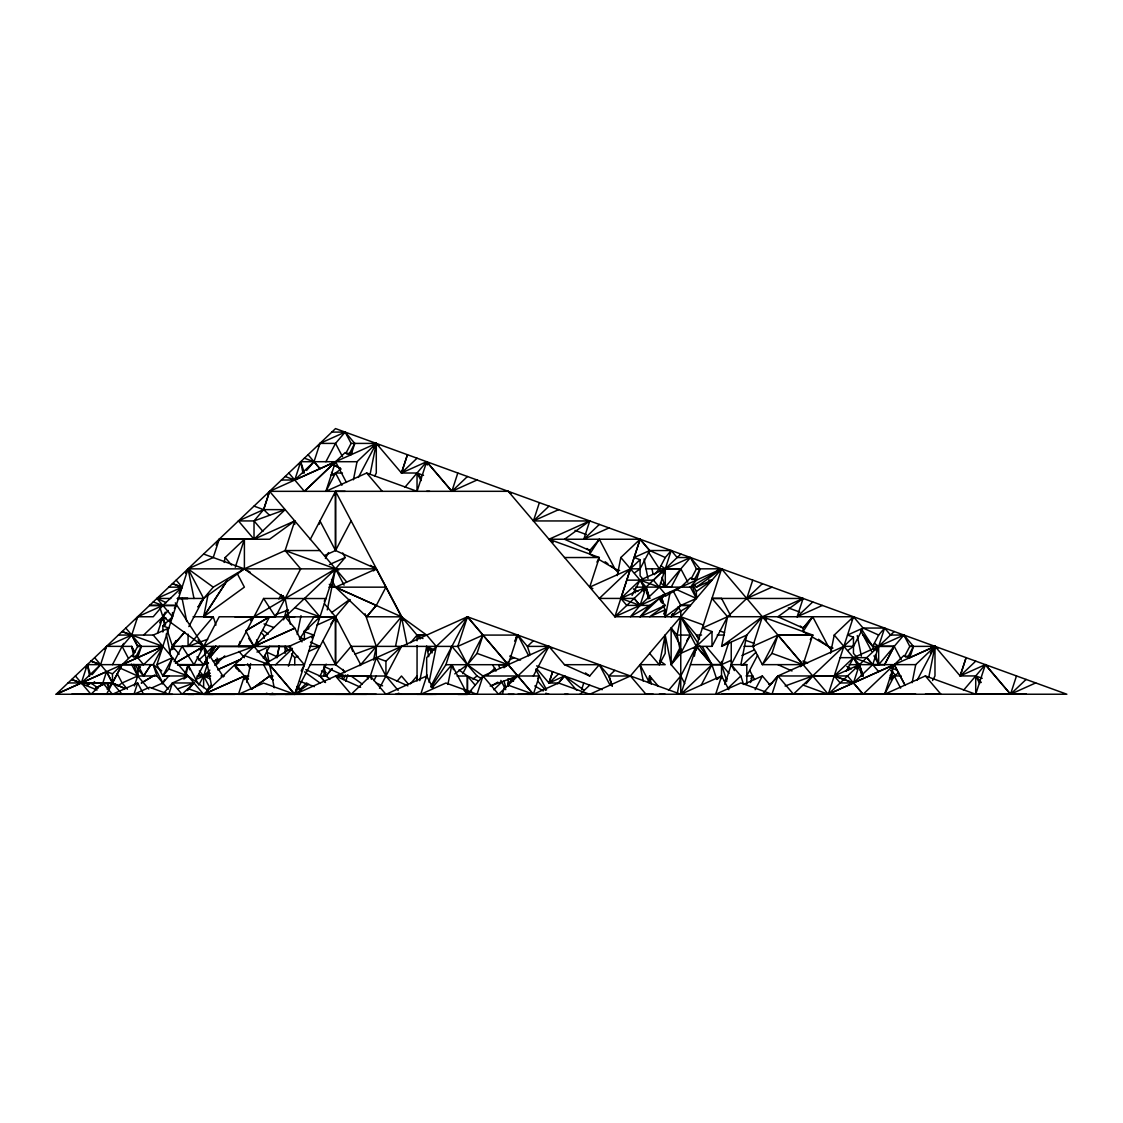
<?xml version="1.0" encoding="UTF-8"?>
<svg xmlns="http://www.w3.org/2000/svg" width="1123" height="1123" viewBox="0 0 1123 1123"><rect width="100%" height="100%" fill="white"/><g stroke="black" fill="none" stroke-linecap="round" stroke-linejoin="round"><path stroke-width="1.5" d="M132.472 656.267L137.68 646.371L131.742 635.057L122.112 631.561L162.877 646.371L143.604 664.662L137.666 657.671L131.728 655.523L112.482 673.814L112.482 682.966L122.084 694.267L137.652 694.267M162.877 632.01L162.877 625.918L172.507 616.766L172.493 612.54M319.943 550.551L285.13 550.551L244.365 568.856L213.244 587.161L203.628 598.475L244.393 568.842L244.407 539.222L219.21 539.237L216.079 545.16M374.689 476.082L376.289 473.022L376.289 443.417L269.59 491.341L263.624 509.631L254.037 520.932L254.009 539.237L244.407 539.222L225.162 557.527L224.165 562.455M285.144 653.361L285.158 646.399L288.344 650.147M294.759 524.427L294.759 520.946L253.995 539.237L244.393 539.222L235.297 567.199M345.154 491.327L335.524 491.327L335.538 550.551L324.561 555.478M335.552 620.121L335.552 616.794L349.983 599.766M376.289 658.611L376.289 646.413L365.101 613.79M417.054 680.398L417.068 645.571M417.068 640.784L417.068 635.127L410.653 642.665M426.67 676.888L426.67 657.713L436.3 646.399L467.435 616.794L680.805 694.281L721.612 675.962L728.827 689.69M508.186 685.591L508.186 678.629M508.186 686.223L508.186 682.995L513.787 678.924M503.96 667.764L508.172 664.704L508.172 661.447M649.627 682.644L649.627 675.99L658.527 686.448M684.777 683.598L680.763 675.976L671.147 664.676L665.195 635.071L665.195 653.361L659.243 664.676L649.627 653.361M696.33 649.698L696.33 646.371L680.777 616.766L680.791 611.08L678.039 606.827M696.372 595.12L696.358 598.447L680.805 605.423L665.223 616.724L664.142 613.397L665.279 616.738L670.206 592.06M721.528 678.587L721.528 661.405M807.535 634.186L803.085 631.575L803.099 628.08L812.715 616.766L828.269 646.385L831.61 650.301M937.803 648.392L934.996 646.343L335.524 428.593L56.15 694.253L1066.85 694.225L934.996 646.343L913.476 646.385L903.861 635.057L890.553 635.042L884.601 628.052L863.096 628.052L847.528 635.042L853.466 637.204L853.466 646.357L847.879 650.428M594.179 556.671L589.729 554.046L589.743 550.565L599.345 539.251L614.913 568.856L618.254 572.772M663.005 605.508L665.237 609.747L665.223 616.724L664.269 611.754M626.802 580.142L653.375 580.142L665.251 594.137L665.251 596.299L680.819 587.175L690.448 578.008L696.4 580.184L700.078 568.87L690.463 557.541L677.169 557.527L671.231 550.537L649.712 550.537L634.144 557.527L640.082 559.689L640.096 575.832L643.297 579.594M692.666 584.395L696.372 591.47L696.372 598.447L675.92 589.252M162.161 620.205L162.849 616.78L168.225 610.477M185.772 676.243L188.074 664.732L194.012 664.732L219.182 616.78L275.514 616.822L300.683 568.87L285.13 550.551L294.759 520.946L269.562 539.251L219.21 539.237L213.244 557.541L188.046 568.856L185.716 573.348M246.849 682.377L250.626 663.567M297.216 634.481L300.992 615.657M310.215 539.489L335.538 491.327L334.822 494.766L335.538 491.327L403.283 619.643M617.215 575.622L620.837 557.527L640.082 539.237L649.712 550.537L665.279 557.527L671.231 550.537L659.313 587.132L640.068 605.423L630.438 616.724L649.684 605.423L665.251 594.137L721.584 568.884L828.283 694.253L934.982 646.343L934.982 675.948L932.581 680.524M108.187 686.055L108.847 682.756M174.093 643.367L171.805 649.782L172.493 646.371L176.283 640.559M208.106 594.502L203.642 616.738L213.244 616.78L215.953 625.104M283.628 619.812L286.533 609.957M319.311 524.23L319.971 520.932L335.538 550.551L376.289 568.828L403.017 619.798M327.284 609.915L335.524 568.856L345.154 557.527L342.74 552.965M353.408 479.816L357.044 461.707L376.289 443.417L370.113 474.215M323.606 676.214L324.603 671.287M373.538 660.099L376.289 646.413M395.535 646.413L401.473 616.808L329.264 584.353M419.805 680.636L426.684 646.441L434.517 649.922M429.07 682.335L436.3 646.399L426.67 635.085L401.458 616.836L366.659 616.752L335.524 587.175L331.524 579.538M447.895 684.44L451.853 664.704L467.421 694.309L471.646 691.249M648.28 682.644L649.627 675.99L651.228 679.036M659.243 664.676L665.195 635.071M677.085 694.281L680.763 675.976L696.33 646.371L711.912 664.648L716.797 679.457M694.351 656.239L696.33 646.371L680.763 653.361L671.147 664.676L671.147 628.08L677.099 635.071L680.763 653.361L680.763 694.281L711.982 664.648L696.414 646.357L711.996 631.561L702.366 628.066L721.584 568.799L696.4 568.856L690.463 557.541L640.082 580.142L620.851 598.433L626.774 605.409L649.684 605.423L640.054 616.709L665.237 605.437L659.299 598.433L640.082 616.738M830.599 653.151L834.235 635.057L853.466 616.752L863.096 628.052L878.663 635.057L884.601 628.052L872.725 664.662L853.48 682.938L828.297 694.239L853.466 616.752L727.536 616.724L702.366 628.066L680.861 694.267M891.55 677.969L892.841 671.301M912.115 682.728L915.736 664.634L934.982 646.343L928.805 677.141M168.183 689.255L156.897 675.976L153.233 664.662L162.863 646.371L56.15 694.267L81.347 682.952L87.299 664.648L143.604 664.662M131.714 694.267L81.333 694.267L90.949 694.267L102.853 682.966L106.531 671.652L94.655 657.671M137.68 657.685L141.358 646.371L125.79 628.066M134.409 685.942L137.666 675.976L137.68 668.985L135.448 664.746M102.853 694.267L112.454 694.281L137.652 682.966L133.974 694.281L149.541 687.29L168.787 694.281L172.465 682.966L188.032 675.976L168.801 668.985L162.849 675.976L156.911 664.662L188.074 568.856L376.261 568.856L373.468 566.792M157.473 633.4L162.877 616.766L160.182 608.441M168.801 668.985L172.479 657.685L156.911 664.662M184.832 674.712L188.074 664.732L177.673 664.676L203.628 664.704L195.641 680.005M198.953 674.305L203.628 676.004L207.909 662.851M302.003 641.907L294.788 628.178L254.023 646.469L238.441 646.441L240.055 641.444M281.466 480.012L294.759 480.012L300.725 461.707L357.044 461.707M306.523 470.495L314.005 461.707L319.971 443.403L345.154 432.088L354.77 443.403L351.106 454.717L345.154 452.555L304.389 491.341L288.822 473.022M272.721 693.172L269.562 694.323L238.455 694.309L244.407 676.074L234.805 664.76L269.604 664.76L294.745 694.407L467.435 616.794L533.369 694.281L558.566 682.981L564.518 676.018L548.95 683.009L536.724 668.634M477.05 479.998L451.867 491.312L426.656 461.707L417.054 491.312L366.674 473.022L325.909 491.327L335.524 461.721L294.773 480.026L285.144 476.517M288.4 666.192L293.215 651.382M275.584 694.379L269.646 694.393L294.759 694.295L297.441 686.069M238.455 694.365L263.652 683.065L294.773 694.365L319.943 616.864L304.389 631.673L304.389 639.885M213.272 694.365L203.656 694.337L294.816 607.697L319.999 616.85L335.566 568.94L344.087 585.139M345.687 681.338L347.849 674.67M335.524 694.281L351.106 694.323L370.351 676.018L376.317 657.727L385.933 661.222L401.501 646.427L379.504 688.217M331.847 432.088L345.154 432.088L351.106 443.403L376.289 443.403L401.473 473.008L426.67 461.707L451.867 491.312L457.805 473.022M168.787 694.281L162.849 694.281L172.465 682.966L182.08 694.281L366.603 694.295L351.064 694.267L335.552 676.018L370.365 676.032L385.919 694.323L426.67 676.018L420.732 694.309L445.915 683.009L477.05 694.309L482.988 676.004L548.922 646.399L551.744 648.434M431.246 687.262L445.915 664.704L451.853 646.399L477.036 676.018L481.486 678.629M471.042 690.884L467.435 694.309L457.805 694.323L467.435 694.351L482.988 676.004L539.307 675.99L533.369 694.281L467.435 616.794L457.805 646.399L467.435 664.704L484.28 676.972M462.746 673.589L467.407 664.718L477.05 653.389L483.002 635.085L517.801 635.085L527.417 646.385L530.126 654.709M539.377 502.655L533.425 520.946L589.743 520.96L583.792 539.237L608.975 527.936M445.915 664.704L508.186 664.704L517.801 635.085L528.708 655.804M502.248 694.323L504.943 686.013M592.846 588.55L589.701 587.132L599.331 557.527L548.979 539.251L589.729 520.946L564.546 539.237L589.743 550.551L586.922 548.515M581.658 689.466L583.763 683.009M703.531 625.02L680.791 616.766L614.885 616.724L640.082 539.237L548.979 539.237L553.19 542.311M726.876 681.1L721.528 664.648L729.009 641.612M771.964 587.161L746.781 598.461L752.719 580.17M724.812 684.398L731.227 664.662L746.781 635.071L762.335 616.78L803.085 598.461L797.162 616.752L822.345 605.451M803.956 664.619L762.363 664.662L752.747 646.371L762.377 616.766L812.715 635.057L803.099 664.648L800.278 666.711M750.515 682.573L752.663 675.92L746.051 675.92M812.715 635.057L777.902 635.057L762.363 664.662L771.964 653.361L777.93 635.071L812.715 635.057L810.315 639.633M915.736 664.634L894.231 664.634L884.615 694.253L878.663 694.267M853.48 694.267L863.096 694.267L903.861 655.537L909.812 657.699L913.476 646.385L909.784 646.371L903.861 635.057L878.663 646.357L876.333 650.793L878.649 646.343L874.41 643.282M898.442 672.888L894.231 675.948L884.615 694.253L925.366 675.948L975.733 694.239L1026.085 694.211L1010.532 694.225L1016.483 675.934M92.044 674.698L100.593 664.662L106.559 646.357L131.742 635.057L137.694 616.752L162.877 605.451L153.261 601.956M665.251 594.137L640.068 605.423L620.837 598.433L640.096 539.237L649.712 550.537L640.096 568.828L634.481 572.912M662.598 603.43L661.601 598.447L662.654 595.218M85.741 667.624L87.299 664.648L90.444 674.347M105.001 649.319L106.559 646.357L131.728 646.371L134.942 652.463M112.482 664.662L123.67 643.409M136.136 619.714L137.694 616.752L153.247 616.752L162.877 605.451M106.531 694.267L122.084 664.676L162.849 646.371L137.68 646.371L131.742 635.057L122.112 646.371L128.331 658.204M135.743 657.053L141.358 646.371M159.663 622.858L165.278 612.175M178.908 593.253L182.108 587.161L176.185 580.17M170.092 621.342L172.507 616.766L156.939 598.461L182.123 587.161L172.507 583.665L182.123 587.161L179.989 589.673M169.278 652.463L172.493 646.371L184.705 631.996L172.521 646.371L179.161 654.204M183.835 679.036L188.032 675.99L162.849 675.976L172.479 657.685M188.846 626.592L203.628 598.475L188.06 568.87L213.244 587.161M174.079 661.629L182.094 646.371L290.506 646.469M162.386 683.977L164.73 679.527M205.186 613.762L203.642 616.738L244.379 587.132L237.178 573.418M268.032 494.288L269.604 491.341L508.186 491.312M299.153 464.669L300.725 461.707L304.389 473.008M177.476 664.732L203.586 664.648L212.963 646.918M318.413 446.364L319.971 443.403L335.524 443.403L345.154 432.088M198.813 685.142L203.628 676.004L210.577 676.018L203.614 675.99L210.043 688.188M325.909 461.707L335.524 443.403L342.529 456.738M238.441 646.441L263.596 598.475L325.937 598.545L324.238 601.17M333.966 464.683L335.552 461.721L346.431 482.441M325.909 491.327L335.524 473.022L341.153 468.937M345.898 453.299L351.106 443.403M349.169 454.085L354.784 443.403M213.398 661.222L253.995 646.441L269.548 616.836L245.825 630.691M278.897 599.008L281.241 594.572M263.329 658.246L269.562 646.399L290.492 646.469M358.419 477.415L376.289 443.417L373.004 447.277M325.417 558.482L328.52 552.572M351.078 520.946L335.524 550.551L335.496 491.341M334.008 571.902L335.496 568.912L175.342 663.061L203.6 646.371L198.041 639.843M318.385 619.826L319.943 616.864M301.175 670.88L304.389 664.788L288.822 646.483L314.005 635.169L304.389 631.673M248.759 638.369L253.995 646.441L294.773 694.351L335.524 616.78L324.407 603.725M326.189 664.156L319.971 675.99L305.779 669.659M376.303 605.465L385.933 587.161L328.913 587.161M345.645 675.063L343.301 679.499L340.985 675.049M373.889 680.594L376.289 676.018M425.617 678.039L427.175 675.077M430.741 686.588L467.435 616.794M514.601 641.177L517.801 635.085L515.668 637.597M533.369 675.99L548.922 646.399L564.504 664.69L589.687 676.004L599.303 664.69L608.933 675.99L612.175 685.985L608.933 675.99L614.871 670.347M596.931 562.104L599.331 557.527L564.532 557.541M638.468 542.325L640.082 539.237M632.067 595.387L640.082 580.142L659.313 587.132M665.279 557.527L659.341 568.842L654.386 574.653M672.705 613.916L671.217 616.738L690.406 605.423L680.44 605.409M679.962 647.901L671.147 664.662L681.226 649.164M699.629 638.903L680.791 616.766L677.099 635.071L690.378 635.071L680.763 653.361L680.763 616.766L721.584 568.884L716.671 570.666M696.414 649.782L696.414 646.357L711.996 646.357L727.55 616.738L746.781 598.419M701.089 685.381L711.982 664.648L690.477 664.662M746.725 675.934L757.604 655.214M755.147 689.69L762.363 675.962L770.139 685.114M851.838 619.854L853.466 616.752M863.096 628.066L853.466 646.357L843.85 646.357L777.902 675.976L770.027 685.086M846.279 671.386L853.48 657.671L878.649 646.343L878.663 664.676L871.743 664.662L884.615 664.662L894.231 646.357L903.861 635.057M878.663 635.057L872.711 646.357L873.792 649.684M884.587 664.648L894.217 646.357L878.663 646.357M891.887 669.083L894.245 664.648L859.432 664.648L834.235 675.948L777.902 675.976L762.377 694.253M904.577 656.267L909.784 646.371L913.153 646.385M907.861 657.053L913.476 646.385M917.112 680.341L934.982 646.343L930.405 653.389M672.649 613.902L671.161 616.724L680.791 605.423L690.406 605.423M691.192 578.752L696.4 568.856L700.078 568.87L694.463 579.538M174.093 649.417L172.521 646.329L176.311 640.531M203.628 664.676L207.39 658.878L203.572 664.634L206.435 662.64L203.572 664.634L206.913 660.717M209.285 655.972L215.883 645.809L209.229 655.93M373.538 447.642L376.289 443.417M283.277 595.639L281.452 598.461L283.291 595.639M299.392 639.408L314.047 616.85M330.808 624.037L335.524 616.78L360.834 664.942M589.729 554.046L599.345 539.251M537.608 678.601L539.307 675.99M686.729 640.7L690.392 635.071M750.978 678.531L752.663 675.92M803.085 631.575L812.715 616.766L803.085 628.08L777.902 616.752L803.085 598.461L711.968 598.433L721.598 598.419M174.332 608.301L176.171 605.465L149.584 605.451L176.171 605.465M107.134 689.241L112.468 682.966L122.112 664.676L153.219 664.662L161.726 670.838M200.315 602.363L203.642 598.433L177.448 598.503M201.382 648.982L203.6 646.371L162.877 616.78L143.632 635.057M208.527 662.991L203.656 664.774L206.983 660.843M210.31 656.927L219.21 646.455L253.995 646.441L294.802 628.164L285.186 616.864L288.358 613.018M250.794 620.598L253.995 616.836M404.799 487.396L426.67 461.707L427.316 464.992M376.275 605.451L366.659 616.752L376.289 605.451L335.524 587.175L376.303 568.856L373.468 570.891M325.923 676.004L332.324 668.466L325.909 676.004L323.943 666.15M410.358 683.851L417.026 676.004L417.026 681.001M546.704 648.996L548.936 646.385L527.417 646.385L533.369 640.742M665.293 587.132L690.463 557.541M661.601 598.447L664.802 594.671L661.601 598.447L663.202 601.493M878.663 664.662L894.231 646.357L901.207 659.678M963.492 690.322L985.348 664.634L988.156 666.683M151.83 687.908L162.849 682.966L168.787 675.976L162.849 675.976M200.301 650.357L203.642 646.441L206.744 652.365M209.131 658.106L219.139 646.357M187.569 690.519L193.984 682.981L172.465 682.966M250.766 620.542L253.98 616.78M359.865 665.672L401.473 616.766L420.269 638.903M397.037 681.254L401.487 676.018L408.154 683.865M432.144 687.88L451.853 664.704L453.481 669.687M557.794 683.837L564.462 675.99L584.058 690.21M620.837 598.433L646.02 587.118L690.448 587.161L696.4 580.184M630.368 675.99L680.763 616.766L697.748 642.875M668.536 690.364L680.763 675.976M806.033 683.823L812.701 675.99L847.528 675.948L863.11 694.253L853.48 682.938L834.235 675.948L853.48 657.671L866.774 657.657L872.725 664.662L853.48 657.657L840.186 657.671M890.89 679.878L894.231 675.948L901.151 675.948M162.877 605.465L182.108 587.161L168.829 587.161M294.759 479.998L314.005 461.721L319.957 468.698L308.067 454.717M97.083 690.027L71.732 679.457L81.347 682.952L100.593 664.662L90.977 661.152L100.593 664.662M92.17 683.977L94.571 681.689M285.13 509.645L253.995 539.237L238.455 520.932L263.638 509.631L285.13 509.645L254.037 520.932L238.455 520.932M304.389 491.341L335.552 461.721M198.827 660.113L213.258 646.399M417.054 458.212L401.473 473.008L417.054 473.022L423.539 475.38M182.08 694.281L193.97 682.966L177.588 688.918M209.889 678.811L203.628 675.99L209.847 670.08M214.83 665.335L224.797 655.874M294.802 607.697L335.566 568.94L331.285 571.972M451.867 491.312L467.435 476.517M275.584 664.746L292.415 648.729M299.602 689.733L306.818 682.882M549.007 506.15L533.425 520.946L558.622 509.66M583.792 539.237L599.359 524.441M487.873 674.881L495.004 668.101M493.755 689.747L502.178 681.745M548.922 646.399L498.556 694.309L482.988 676.004M640.082 559.689L599.317 598.433L634.13 598.419L640.068 605.423L614.885 616.724L508.27 491.355L511.077 493.404M614.885 616.724L680.847 554.032M653.375 580.142L665.265 568.828L680.833 568.828L687.823 582.163M558.58 673.856L548.95 683.009L558.58 683.009L589.701 694.295L630.438 675.99L646.006 694.281M580.044 694.267L589.701 685.17M746.781 598.461L762.349 583.665M742.373 665.279L756.046 652.252M797.162 616.752L812.715 601.956M727.62 688.539L740.843 675.976L731.227 664.662L731.241 642.44M721.556 694.267L793.4 694.196L853.466 637.204M828.297 694.239L894.231 631.547M975.733 661.138L960.165 675.934L934.996 646.343L909.812 657.699M982.218 678.306L975.719 675.948L960.165 675.934L966.117 657.643L960.165 675.934L985.348 664.634L1010.532 694.225L1026.099 679.429M117.845 686.041L122.098 682.966L137.666 675.99L156.897 675.976M203.656 664.774L206.464 662.724M331.51 612.695L349.702 599.471M289.13 650.498L291.952 648.462M294.788 694.281L308.783 684.118M454.773 673.898L467.421 664.704L482.988 635.099L457.805 646.399L350.825 646.371M472.839 679.064L477.036 676.018M641.78 590.207L646.02 587.132L620.837 557.527M693.523 648.406L696.33 646.371M717.415 679.008L721.612 675.962L715.674 694.267L740.857 682.952L771.992 694.253L777.93 675.948L793.498 694.239M724.335 680.917L727.128 678.882M855.179 667.736L859.418 664.648L834.235 635.057M665.237 605.437L649.67 616.724L665.237 609.747M694.407 584.83L696.386 587.161L721.584 568.884L690.448 587.161M696.372 591.47L711.954 580.184L708.641 580.17M141.372 682.966L154.707 675.134L141.4 683.009M245.853 630.775L269.548 616.836M263.624 664.718L291.798 648.168M491.888 685.606L497.812 682.124M330.822 475.141L335.524 473.022L342.445 473.022M329.418 564.602L345.154 557.541M98.024 688.104L90.949 682.952L81.347 682.938L106.531 671.652L112.482 673.814M106.517 682.952L95.497 687.908L106.531 682.966L108.749 687.192M195.781 679.513L209.903 673.196M217.736 669.673L241.234 659.117L217.722 669.659M256.97 652.056L269.562 646.413M304.179 630.859L308.867 628.74M316.714 625.23L335.51 616.766L337.125 621.721M203.614 675.99L209.889 673.182M234.777 694.365L203.656 694.337L244.407 676.074L248.562 679.078M203.684 694.351L244.421 676.06L250.836 688.259M294.759 664.662L294.759 657.685L297.904 656.281M308.923 651.326L319.957 646.385L310.495 642.131M589.701 587.132L630.452 568.842L640.096 568.828M509.477 659.819L514.137 657.713M696.386 587.161L711.954 580.17M721.612 646.371L746.781 635.071L740.857 664.662L746.809 664.662L746.809 683.809M752.747 646.371L777.93 635.071L803.099 664.648L771.964 653.361M699.643 645.781L711.912 664.648L721.528 664.619L730.947 660.422M741.91 655.495L754.445 649.866M762.363 675.962L743.552 684.412L740.843 675.976M768.778 684.328L771.922 682.91M894.231 664.634L905.124 685.367L894.231 664.634L853.48 682.938L840.186 682.938L834.235 675.948L853.48 682.952L859.432 664.648L863.096 675.948L859.895 669.855M889.528 678.067L894.231 675.948L900.646 688.146M981.277 682.475L975.719 675.948L975.719 694.239L985.362 664.634L1010.532 694.225L1035.715 682.924M346.796 454.127L351.71 452.344M133.37 657.081L138.283 655.299M207.727 639.254L188.074 646.399L213.244 616.738L193.114 616.738M275.865 614.534L288.457 609.957M162.905 694.379L166.176 693.186M354.994 654.105L376.289 646.371M490.175 686.041L517.801 676.004M785.089 686.013L812.701 675.99M692.091 579.566L695.362 578.373M905.475 657.081L908.76 655.902M915.736 694.239L731.157 694.239M426.656 491.312L429.632 491.312M506.571 664.676L498.57 664.69L499.637 667.974M426.656 694.309L432.608 694.295M517.843 694.295L533.397 694.267L508.172 685.156M564.504 694.323L568.182 694.309M853.41 694.196L859.362 694.182M646.048 568.828L680.847 568.842L671.217 587.132L658.359 587.132M635.702 587.147L644.391 587.147M182.094 598.461L188.046 598.447L177.28 598.461L182.094 598.461L186.755 621.496M170.766 598.461L156.939 598.461L166.274 602.658M234.749 616.766L294.816 616.85M314.637 616.78L335.524 616.794L335.538 664.69L345.365 671.835M285.186 616.864L335.524 616.794L335.524 664.69L310.06 664.69M118.434 635.057L153.598 635.057M417.054 635.085L426.67 635.085L417.054 635.085L422.978 638.566M701.566 635.042L696.344 635.042L698.688 639.492M717.232 635.042L724.181 635.042M894.231 646.357L872.711 646.357L863.096 635.057L865.917 637.106M172.521 646.329L188.088 646.329L188.074 634.144M309.513 646.385L319.957 646.385M744.072 646.329L753.996 646.329M564.504 664.69L599.303 664.69L610.21 685.423M643.297 681.128L639.998 664.676L665.181 664.676L659.524 660.563M721.528 664.648L711.912 664.648L702.577 646.89M746.809 664.662L731.241 664.662L734.358 670.585M849.072 664.676L857.775 664.676M244.421 664.76L234.805 664.76L235.872 668.045M269.59 664.788L304.389 664.788M220.992 676.018L224.432 676.018M243.579 676.004L248.787 676.004M273.071 676.046L269.618 676.046L251.44 689.269L269.618 676.074L263.386 664.226M407.86 685.858L385.919 676.018L335.552 676.046L360.623 687.276M197.002 676.004L210.548 676.018M318.988 676.018L327.27 676.018M457.061 676.032L467.421 676.032L478.398 680.945M608.933 675.99L630.438 675.99M68.054 682.938L112.482 682.966L125.06 688.61L112.468 682.966L81.347 682.966M162.877 625.918L168.829 628.08L153.261 635.071L203.6 694.295L184.354 694.281L193.97 694.295M71.718 694.267L172.521 694.337M319.957 694.281L376.303 694.309M395.535 694.309L467.407 694.267L467.421 676.032L458.998 669.912M645.95 694.281L653.291 694.281M925.366 694.253L934.982 694.253M1010.532 694.225L1026.099 694.225M934.982 694.239L940.934 694.239L925.366 675.948M746.809 694.253L752.747 694.267M659.243 694.281L665.195 694.281M746.767 694.196L762.32 694.211M797.133 694.281L803.071 694.281M417.04 694.323L436.286 694.337M508.2 694.323L514.137 694.323M527.417 694.309L533.355 694.323M285.186 694.365L304.403 694.295M87.285 694.267L90.949 694.267L75.409 675.962M574.99 530.393L586.36 534.534M788.346 607.908L799.716 612.049M619.643 570.568L614.927 568.856L598.615 559.282M832.999 648.097L828.283 646.385L811.985 636.797M304.389 458.212L314.005 461.707M719.773 630.915L724.644 632.684M746.711 640.686L754.488 643.507M802.903 661.082L807.774 662.851M803.113 685.086L828.241 694.281M254.023 506.122L263.638 509.631M285.13 550.551L338.781 570.035M509.688 656.099L520.553 660.043M536.597 665.883L602.251 689.69M203.628 554.046L244.365 568.856L250.303 572.337M477.05 653.389L508.186 664.704M545.834 693.2L548.95 694.323M264.059 623.925L273.886 627.504M398.328 693.172L401.473 694.323M321.529 670.922L326.203 672.621M244.421 655.607L269.604 664.76L271.162 667.708M299.771 681.324L314.398 686.644M266.39 693.172L269.59 694.365M188.018 688.624L203.586 694.281M777.846 664.619L792.01 670.993M508.48 678.811L513.141 680.917M299.476 637.19L304.207 639.31M376.289 683.009L382.592 685.844M324.687 666.809L345.154 676.004M266.558 652.028L277.521 656.955M164.576 625.329L162.849 616.78L165.993 618.169L162.877 616.78L162.849 620.261M892.448 668.185L897.165 670.305M120.358 668.199L137.666 675.99L148.783 689.045M846.812 666.416L851.262 669.027M633.442 588.887L637.892 591.498M370.351 565.346L376.289 568.828M534.801 685.956L543.293 690.954M800.278 626.03L803.085 628.08M818.485 639.268L831.076 648.42M766.56 619.826L762.335 616.766L721.612 646.343L727.536 616.724L711.982 598.447M661.04 565.753L665.279 568.842L665.293 587.132L660.521 582.612M605.129 561.739L607.922 563.774M610.715 565.81L617.72 570.891M376.303 443.417L379.111 445.452M585.462 672.944L589.687 676.004M432.299 650.512L426.684 646.427L428.733 656.688M244.365 568.87L285.116 598.475L290.281 624.191M350.98 675.92L362.224 684.089M262.656 630.059L268.285 634.144M325.909 675.99L330.106 679.05M304.6 671.863L320.069 683.079M186.558 674.937L207.629 690.252M659.678 596.608L662.163 598.98M269.562 515.289L263.652 509.631L269.604 491.341L346.642 581.911M261.224 632.796L263.638 635.085L264.298 638.369M297.188 687.416L300.796 690.842M890.581 670.375L895.382 674.951M706.199 646.623L729.038 673.421M417.04 491.327L417.04 473.022L421.49 478.244M564.462 675.99L576.703 690.35M376.317 657.727L385.933 676.032L398.146 690.392M319.943 676.004L325.516 682.545L319.971 675.99M863.096 635.057L872.711 646.357L861.72 629.442M866.774 657.657L878.677 671.666M856.681 657.123L853.466 653.361L853.466 644.644M366.674 473.022L382.241 491.327M537.847 681.212L545.624 690.35M475.197 685.17L467.421 676.018L467.421 694.323L464.108 690.42M432.158 652.856L426.684 646.427L428.509 649.248M254.037 520.932L262.922 531.39M304.431 598.559L319.985 616.85M282.982 595.962L285.116 598.475M225.162 557.527L231.563 565.066M291.559 653.923L294.759 657.685M297.988 686.757L301.189 690.533M239.031 651.424L244.379 657.713M196.96 656.857L203.628 664.704M199.361 670.978L203.628 676.004M127.432 689.241L122.098 682.952L117.297 673.814M102.853 682.966L112.454 694.281M634.13 598.433L640.068 605.423L646.034 587.132L649.698 598.433L646.497 592.326M648.35 551.912L659.341 568.842L660.408 572.169M403.339 619.657L401.487 616.766L407.116 644.784M263.596 598.475L275.514 616.822M239.171 671.484L234.805 664.76L237.206 669.336M175.314 602.854L223.435 676.916M182.094 646.371L194.012 664.732M975.719 675.948L979.733 683.57M860.681 630.48L871.659 651.34M873.989 655.79L878.663 664.676L875.421 654.681M853.48 657.657L858.295 666.809M721.612 598.503L730.427 615.264M749.799 670.557L754.474 679.443M663.735 584.171L665.293 587.132L662.037 577.152M663.651 584.058L665.279 587.147M671.147 628.08L679.962 644.855M640.082 580.142L644.897 589.28M639.998 664.676L649.613 682.981M535.671 669.14L546.578 689.859M417.04 473.022L421.041 480.644M492.744 664.942L496.001 671.119M500.872 680.398L505.743 689.662M335.524 473.022L341.939 485.234M331.524 472.39L333.124 475.436M426.67 676.018L433.085 688.217M366.519 675.765L368.147 678.854M323.087 641.008L335.538 664.69L351.092 646.399L352.706 651.382M256.577 639.97L259.02 644.602M264.705 655.425L268.762 663.16M245.979 631.196L254.009 646.455M247.579 663.805L249.994 668.382M198.209 683.963L188.074 664.732L189.703 669.757M153.233 664.662L162.849 682.966M137.666 664.662L143.604 675.962L150.945 664.69L143.604 675.976L137.666 668.971L140.487 666.922L137.68 668.985L137.666 675.962L131.447 664.128M137.652 682.966L143.604 694.281M890.188 675.33L891.788 678.376M690.154 586.599L696.358 598.447L692.063 585.153M673.603 591.709L680.805 605.423M660.043 599.85L661.517 602.672M649.684 598.419L646.02 587.132L643.69 591.568L646.034 587.132L648.35 598.77M512.453 677.871L513.534 681.156M503.904 681.142L506.052 687.725M427.217 648.097L428.298 651.424L427.217 648.055M370.351 676.018L371.432 679.345M343.006 669.434L344.073 672.719M217.034 658.036L218.662 663.019M162.849 616.752L165.53 624.978M167.13 629.919L172.493 646.371M133.356 651.354L131.742 646.371L133.384 654.597M133.89 664.339L137.666 675.99L137.006 672.691M863.082 675.948L859.432 664.648L857.088 669.083L859.432 664.648L861.762 676.299M857.256 635.576L861.369 656.113M847.977 666.894L848.665 670.319M652.056 569.179L653.053 574.162M644.069 558.959L647.985 578.584M634.565 589.364L635.253 592.79M649.627 675.99L651.298 684.3M300.711 461.707L303.042 473.359M285.144 646.385L286.168 651.508M266.614 649.894L268.916 661.405M269.604 664.76L274.223 687.781M215.883 659.552L216.879 664.493M188.06 568.87L193.984 598.503M203.642 646.441L211.882 687.487M166.288 633.891L170.752 656.127M87.299 664.662L89.629 676.299M711.996 631.561L711.996 646.357M244.421 676.06L244.421 679.555M203.628 676.004L203.628 687.641M385.933 661.222L385.933 676.032M279.346 645.879L276.946 657.853L279.318 645.865M407.424 454.717L401.473 473.008L407.438 454.717M552.628 671.694L548.95 683.009L552.628 671.694M665.265 568.828L662.921 573.263L665.279 568.828M203.642 598.433L197.985 607.15L203.628 598.475M227.225 580.451L203.642 616.738L227.225 580.451M211.433 685.156L206.997 690.378L211.433 685.184M314.005 635.169L311.871 637.667L314.005 635.169M90.949 682.952L86.513 685.563L90.963 682.952M194.012 694.295L188.06 694.309L194.012 694.295M141.035 646.371L137.68 646.371L141.035 646.371M122.084 694.267L118.406 694.267L122.084 694.267M340.072 468.066L333.784 465.245L340.087 468.08M272.959 679.991L269.618 676.074L272.959 679.962M112.482 682.966L106.531 671.652L112.482 682.966"/></g></svg>
